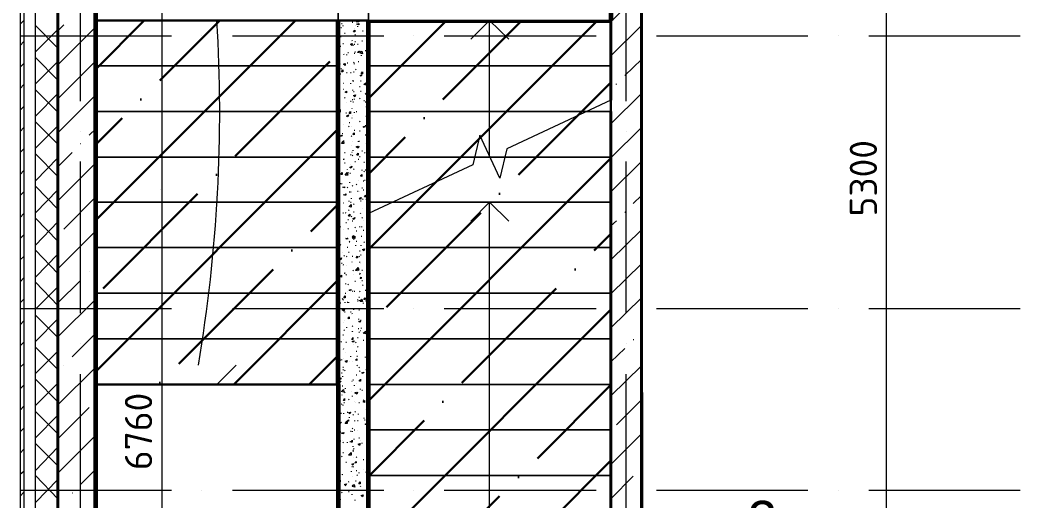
# Model space of a CAD drawing. Header units: millimetres. Extents: x -84737 to 172119, y -43083 to 59399.
# Drawn here: x 6305 to 12924, y 49810 to 52980 of the extents above; entities that cross this region are included whole.
import ezdxf

# ---------------------------------------------------------------- set-up
doc = ezdxf.new("R2010")
doc.units = ezdxf.units.MM
for name, color, linetype, lineweight in [('1) плита мон_дем', 160, 'Continuous', 30), ('11) Плинтус ПЛ-2', 70, 'Continuous', 30), ('17) Краска СТ-3.1 стена', 6, 'Continuous', 60), ('20) Шпакл. баз. фин Стена', 40, 'Continuous', 60), ('3) Плинутс ПЛ-1', 6, 'Continuous', 30)]:
    doc.layers.add(name, color=color, linetype=linetype, lineweight=lineweight)
for name, color, linetype in [('PDF _Аннотации', 7, 'Continuous'), ('PDF _Лестницы', 7, 'Continuous'), ('PDF _Обозначения', 7, 'Continuous'), ('PDF _Оси', 7, 'Continuous'), ('PDF _Перекрытия', 7, 'Continuous'), ('PDF _Размеры-100', 7, 'Continuous'), ('PDF _Стены', 7, 'Continuous'), ('PDF _Текст', 7, 'Continuous')]:
    doc.layers.add(name, color=color, linetype=linetype)
doc.styles.add('PDF GOSTCommon', font='arial.ttf')
doc.styles.add('PDF ISOCPEUR', font='isocpeur.ttf')

msp = doc.modelspace()

# ---------------------------------------------------------------- hatches: boundary and pattern name
at = {"layer": '1) плита мон_дем'}
h = msp.add_hatch(dxfattribs=at)
h.set_pattern_fill('ANSI35', color=256, scale=111)
h.paths.add_polyline_path([(8404.8, 52978.3), (6804.6, 52978.3), (6804.6, 50578.1), (8404.8, 50578.1)])
h = msp.add_hatch(dxfattribs=at)
h.set_pattern_fill('ANSI35', color=256, scale=111)
h.paths.add_polyline_path([(8599.5, 49653.2), (10203.9, 49653.2), (10203.9, 52969.9), (8599.5, 52969.9)])

# ---------------------------------------------------------------- linework, layer by layer
for points in [[(8404.8, 52978.3), (6804.6, 52978.3), (6804.6, 50578.1), (8404.8, 50578.1)], [(8599.5, 49653.2), (10203.9, 49653.2), (10203.9, 52969.9), (8599.5, 52969.9)]]:
    msp.add_lwpolyline(points, close=True, dxfattribs=at)
at = {"layer": '11) Плинтус ПЛ-2'}
msp.add_lwpolyline([(13844.4, 49278.5), (10411.3, 49278.5), (10407.1, 54273.7), (10606, 54273.7), (10606, 54578.5)], dxfattribs=at)
at = {"layer": '17) Краска СТ-3.1 стена'}
for points in [[(6804.6, 52978.3), (6804.6, 54578.5), (10203.9, 54578.5), (10203.9, 52978.3)], [(6804.6, 50578.1), (6804.6, 52978.3)], [(8404.8, 50578.1), (8404.8, 52978.3)], [(8603.7, 49676.5), (8603.7, 52978.3)], [(6804.6, 49295.5), (6804.6, 50578.1)], [(8404.8, 50578.1), (8404.8, 47818.1), (6804.6, 47818.1), (6804.6, 47945.1)]]:
    msp.add_lwpolyline(points, dxfattribs=at)
at = {"layer": '20) Шпакл. баз. фин Стена'}
for points in [[(6804.6, 52978.3), (6804.6, 54578.5), (10203.9, 54578.5), (10203.9, 52978.3)], [(6804.6, 50578.1), (6804.6, 52978.3)], [(8404.8, 50578.1), (8404.8, 52978.3)], [(8603.7, 49676.5), (8603.7, 52978.3)], [(6804.6, 49295.5), (6804.6, 50578.1)], [(8404.8, 50578.1), (8404.8, 47818.1), (6804.6, 47818.1), (6804.6, 47945.1)]]:
    msp.add_lwpolyline(points, dxfattribs=at)
at = {"layer": '3) Плинутс ПЛ-1'}
for points in [[(6804.6, 52978.3), (6804.6, 54578.5), (10203.9, 54578.5), (10203.9, 52978.3)], [(6804.6, 50578.1), (6804.6, 52978.3)], [(8404.8, 50578.1), (8404.8, 52978.3)], [(8603.7, 49676.5), (8603.7, 52978.3)], [(6804.6, 49295.5), (6804.6, 50578.1)], [(8404.8, 50578.1), (8404.8, 47818.1), (6804.6, 47818.1), (6804.6, 47945.1)]]:
    msp.add_lwpolyline(points, dxfattribs=at)
at = {"layer": 'PDF _Аннотации', "lineweight": 9}
for points in [[(9403.8, 52978.3), (9281, 52855.6)], [(9403.8, 52076.7), (9403.8, 52377.2), (9403.8, 52677.8), (9403.8, 52978.3), (9530.8, 52855.6)], [(9403.8, 51780.4), (9281, 51653.4)], [(9403.8, 49676.5), (9403.8, 49977), (9403.8, 50277.6), (9403.8, 50578.1), (9403.8, 50878.7), (9403.8, 51179.2), (9403.8, 51479.8), (9403.8, 51780.4), (9530.8, 51653.4)], [(7604.7, 50578.1), (7731.7, 50705.1)]]:
    msp.add_lwpolyline(points, dxfattribs=at)
msp.add_arc((-2411.8, 52379.3), 10034.4, 350.39538, 3.42226, dxfattribs=at)
at = {"layer": 'PDF _Лестницы', "lineweight": 9}
for points in [[(6804.6, 52978.3), (8404.8, 52978.3)], [(10203.9, 52978.3), (8603.7, 52978.3)], [(6804.6, 52677.8), (8404.8, 52677.8)], [(10203.9, 52677.8), (8603.7, 52677.8)], [(6804.6, 52377.2), (8404.8, 52377.2)], [(10047.3, 52377.2), (8603.7, 52377.2)], [(6804.6, 52076.7), (8404.8, 52076.7)], [(9306.4, 52076.7), (8603.7, 52076.7)], [(9403.8, 52076.7), (9306.4, 52076.7)], [(9505.4, 52076.7), (9403.8, 52076.7)], [(10203.9, 52076.7), (9505.4, 52076.7)], [(6804.6, 51780.4), (8404.8, 51780.4)], [(8760.4, 51780.4), (8603.7, 51780.4)], [(10203.9, 51780.4), (8760.4, 51780.4)], [(6804.6, 51479.8), (8404.8, 51479.8)], [(10203.9, 51479.8), (8603.7, 51479.8)], [(6804.6, 51179.2), (8404.8, 51179.2)], [(10203.9, 51179.2), (8603.7, 51179.2)], [(6804.6, 50878.7), (8404.8, 50878.7)], [(10203.9, 50878.7), (8603.7, 50878.7)], [(10203.9, 50578.1), (8603.7, 50578.1)], [(10203.9, 50277.6), (8603.7, 50277.6)], [(10203.9, 49977), (8603.7, 49977)]]:
    msp.add_lwpolyline(points, close=True, dxfattribs=at)
for points in [[(10203.9, 52377.2), (10047.3, 52377.2), (10203.9, 52377.2), (10203.9, 52453.4), (9518.1, 52131.7), (9471.5, 51937), (9340.3, 52220.6), (9293.7, 52025.9), (8603.7, 51704.2)], [(8404.8, 50578.1), (6804.6, 50578.1)]]:
    msp.add_lwpolyline(points, dxfattribs=at)
at = {"layer": 'PDF _Обозначения', "lineweight": 9}
msp.add_lwpolyline([(7232.2, 51860.8), (7232.2, 51860.8)], dxfattribs=at)
at = {"layer": 'PDF _Оси', "lineweight": 9}
for points in [[(6703, 52445), (6703, 53448.2)], [(10305.5, 52445), (10305.5, 53448.2)], [(6305.1, 52876.7), (7304.2, 52876.7)], [(7503.1, 52876.7), (7503.1, 52876.7)], [(7706.3, 52876.7), (8705.3, 52876.7)], [(8904.3, 52876.7), (8904.3, 52876.7)], [(9103.3, 52876.7), (10106.5, 52876.7)], [(10305.5, 52876.7), (10305.5, 52876.7)], [(10504.4, 52876.7), (11503.5, 52876.7)], [(11706.7, 52876.7), (11706.7, 52876.7)], [(11905.6, 52876.7), (12904.7, 52876.7)], [(6703, 52246), (6703, 52246)], [(10305.5, 52246), (10305.5, 52246)], [(6703, 51048), (6703, 52047)], [(10305.5, 51048), (10305.5, 52047)], [(6305.1, 51077.6), (7304.2, 51077.6)], [(7503.1, 51077.6), (7503.1, 51077.6)], [(7706.3, 51077.6), (8705.3, 51077.6)], [(8904.3, 51077.6), (8904.3, 51077.6)], [(9103.3, 51077.6), (10106.5, 51077.6)], [(10305.5, 51077.6), (10305.5, 51077.6)], [(10504.4, 51077.6), (11503.5, 51077.6)], [(11706.7, 51077.6), (11706.7, 51077.6)], [(11905.6, 51077.6), (12904.7, 51077.6)], [(6703, 50844.8), (6703, 50844.8)], [(10305.5, 50844.8), (10305.5, 50844.8)], [(6703, 49646.8), (6703, 50645.9)], [(10305.5, 49646.8), (10305.5, 50645.9)], [(6305.1, 49879.7), (7304.2, 49879.7)], [(7503.1, 49879.7), (7503.1, 49879.7)], [(7706.3, 49879.7), (8705.3, 49879.7)], [(8904.3, 49879.7), (8904.3, 49879.7)], [(9103.3, 49879.7), (10106.5, 49879.7)], [(10305.5, 49879.7), (10305.5, 49879.7)], [(10504.4, 49879.7), (11503.5, 49879.7)], [(11706.7, 49879.7), (11706.7, 49879.7)], [(11905.6, 49879.7), (12904.7, 49879.7)]]:
    msp.add_lwpolyline(points, dxfattribs=at)
at = {"layer": 'PDF _Перекрытия', "lineweight": 30}
msp.add_lwpolyline([(8404.8, 50578.1), (6804.6, 50578.1)], dxfattribs=at)
at = {"layer": 'PDF _Размеры-100', "lineweight": 9}
for points in [[(7240.7, 54697), (7240.7, 47818.1), (7240.7, 47619.1), (7240.7, 44579.7), (7740.2, 44579.7), (7117.9, 44579.7), (7740.2, 44579.7), (7240.7, 44579.7), (7240.7, 44258)], [(12024.2, 33958.6), (12024.2, 37480.6), (12024.2, 38928.4), (12024.2, 39178.2), (12024.2, 39377.1), (12024.2, 44380.7), (12024.2, 44579.7), (12024.2, 47077.3), (12024.2, 47280.5), (12024.2, 49198.1), (12024.2, 49278.5), (11524.6, 49278.5), (12142.7, 49278.5), (11524.6, 49278.5), (12024.2, 49278.5), (12024.2, 54697)], [(6686.1, 53308.5), (8404.8, 53308.5), (8603.7, 53308.5), (8603.7, 52809), (8603.7, 53427.1), (8603.7, 52809), (8603.7, 53308.5), (10326.6, 53308.5)]]:
    msp.add_lwpolyline(points, dxfattribs=at)
msp.add_lwpolyline([(8404.8, 53308.5), (8404.8, 52809), (8404.8, 53427.1), (8404.8, 52809)], close=True, dxfattribs=at)
at = {"layer": 'PDF _Стены', "lineweight": 18}
for points in [[(6330.5, 55052.6), (10593.3, 55052.6), (10593.3, 55078), (6305.1, 55078), (6305.1, 49295.5), (6406.7, 49295.5), (6406.7, 54976.4), (10606, 54976.4)], [(10606, 54828.2), (10606, 55052.6), (6330.5, 55052.6), (6330.5, 49295.5)]]:
    msp.add_lwpolyline(points, dxfattribs=at)
at = {"layer": 'PDF _Стены', "lineweight": 40}
for points in [[(10407.1, 49397.1), (10407.1, 54828.2), (6554.9, 54828.2), (6554.9, 49295.5), (6804.6, 49295.5), (6804.6, 54578.5), (10203.9, 54578.5), (10203.9, 52453.4)], [(6554.9, 49295.5), (6554.9, 54828.2)], [(10203.9, 52377.2), (10203.9, 49397.1)]]:
    msp.add_lwpolyline(points, dxfattribs=at)
at = {"layer": 'PDF _Стены', "lineweight": 9}
for points in [[(10203.9, 52969.9), (10352, 53118)], [(6305.1, 52952.9), (6330.5, 52978.3)], [(6554.9, 52910.6), (6593, 52948.7)], [(8425.9, 52957.2), (8430.2, 52957.2)], [(8497.9, 52965.6), (8502.1, 52965.6)], [(8540.2, 52978.3), (8540.2, 52969.9), (8523.3, 52969.9), (8531.8, 52978.3)], [(6554.9, 52796.3), (6406.7, 52944.5)], [(6406.7, 52770.9), (6554.9, 52919.1)], [(6554.9, 52686.3), (6804.6, 52936)], [(8404.8, 52906.4), (8404.8, 52906.4)], [(8421.7, 52931.8), (8425.9, 52931.8)], [(8434.4, 52944.5), (8434.4, 52940.2)], [(8447.1, 52893.7), (8451.3, 52893.7)], [(8510.6, 52923.3), (8510.6, 52923.3)], [(8514.8, 52881), (8519.1, 52885.2)], [(8519.1, 52944.5), (8519.1, 52944.5)], [(8531.8, 52940.2), (8531.8, 52936)], [(8565.6, 52910.6), (8569.9, 52910.6)], [(10203.9, 52745.5), (10407.1, 52944.5)], [(6305.1, 52813.3), (6330.5, 52838.6)], [(8421.7, 52868.3), (8421.7, 52872.5)], [(8434.4, 52825.9), (8438.6, 52825.9)], [(8493.7, 52847.1), (8497.9, 52842.9)], [(8502.1, 52817.5), (8506.4, 52813.3)], [(8510.6, 52821.7), (8514.8, 52821.7)], [(8514.8, 52838.6), (8519.1, 52838.6)], [(8531.8, 52821.7), (8536, 52821.7)], [(8561.4, 52842.9), (8565.6, 52842.9)], [(8591, 52842.9), (8595.3, 52838.6)], [(8404.8, 52783.6), (8409, 52787.9), (8409, 52775.2), (8404.8, 52779.4)], [(8417.5, 52809), (8421.7, 52809)], [(8438.6, 52758.2), (8442.9, 52754)], [(8459.8, 52754), (8459.8, 52749.8)], [(8468.3, 52766.7), (8472.5, 52766.7)], [(8510.6, 52762.5), (8514.8, 52762.5)], [(8514.8, 52770.9), (8519.1, 52770.9)], [(8544.5, 52775.2), (8548.7, 52775.2)], [(8582.6, 52779.4), (8586.8, 52779.4)], [(8603.7, 52770.9), (8603.7, 52775.2)], [(6305.1, 52669.3), (6330.5, 52694.7)], [(6554.9, 52584.7), (6406.7, 52732.8)], [(6406.7, 52559.3), (6554.9, 52707.4)], [(6554.9, 52461.9), (6804.6, 52711.7)], [(8413.2, 52686.3), (8417.5, 52690.5)], [(8417.5, 52749.8), (8417.5, 52749.8)], [(8421.7, 52694.7), (8421.7, 52694.7)], [(8464, 52699), (8468.3, 52699)], [(8506.4, 52699), (8510.6, 52703.2)], [(8510.6, 52694.7), (8510.6, 52690.5)], [(8536, 52707.4), (8540.2, 52707.4)], [(8557.2, 52749.8), (8557.2, 52745.5)], [(8603.7, 52745.5), (8603.7, 52741.3), (8595.3, 52745.5), (8603.7, 52749.8)], [(8599.5, 52711.7), (8603.7, 52711.7)], [(10297, 52614.3), (10407.1, 52720.1)], [(8413.2, 52627), (8413.2, 52627)], [(8417.5, 52627), (8421.7, 52627)], [(8421.7, 52660.9), (8425.9, 52656.6)], [(8459.8, 52635.5), (8464, 52635.5)], [(8485.2, 52635.5), (8489.4, 52635.5)], [(8506.4, 52639.7), (8510.6, 52639.7)], [(8519.1, 52656.6), (8523.3, 52652.4)], [(8557.2, 52631.2), (8561.4, 52631.2)], [(8599.5, 52652.4), (8599.5, 52652.4)], [(8603.7, 52652.4), (8603.7, 52652.4)], [(6305.1, 52529.6), (6330.5, 52555)], [(8404.8, 52559.3), (8409, 52559.3), (8404.8, 52550.8)], [(8409, 52563.5), (8413.2, 52567.7)], [(8438.6, 52563.5), (8442.9, 52563.5)], [(8485.2, 52563.5), (8485.2, 52559.3)], [(8502.1, 52584.7), (8502.1, 52580.4)], [(8502.1, 52576.2), (8506.4, 52580.4)], [(8552.9, 52580.4), (8557.2, 52580.4)], [(8582.6, 52559.3), (8582.6, 52555)], [(8595.3, 52588.9), (8599.5, 52593.1)], [(8599.5, 52584.7), (8603.7, 52584.7)], [(10242, 52555), (10242, 52559.3)], [(6554.9, 52373), (6406.7, 52521.2)], [(6406.7, 52347.6), (6554.9, 52495.8)], [(6554.9, 52237.5), (6804.6, 52487.3)], [(8404.8, 52550.8), (8404.8, 52550.8)], [(8409, 52504.2), (8409, 52508.5)], [(8438.6, 52525.4), (8442.9, 52525.4)], [(8502.1, 52516.9), (8502.1, 52521.2)], [(8506.4, 52508.5), (8510.6, 52508.5)], [(8544.5, 52542.3), (8548.7, 52542.3)], [(8552.9, 52512.7), (8557.2, 52512.7)], [(8595.3, 52529.6), (8595.3, 52529.6)], [(10203.9, 52296.8), (10407.1, 52495.8)], [(8404.8, 52445), (8409, 52445)], [(8447.1, 52470.4), (8451.3, 52466.1)], [(8459.8, 52436.5), (8459.8, 52436.5)], [(8485.2, 52445), (8489.4, 52445)], [(8497.9, 52457.7), (8502.1, 52457.7)], [(8502.1, 52440.7), (8506.4, 52440.7)], [(8510.6, 52461.9), (8510.6, 52457.7)], [(8544.5, 52466.1), (8548.7, 52461.9)], [(8574.1, 52449.2), (8578.3, 52449.2)], [(8582.6, 52440.7), (8586.8, 52440.7)], [(8591, 52466.1), (8595.3, 52470.4)], [(6305.1, 52385.7), (6330.5, 52411.1)], [(8404.8, 52385.7), (8404.8, 52385.7)], [(8409, 52364.5), (8413.2, 52364.5)], [(8413.2, 52377.2), (8413.2, 52373)], [(8455.6, 52368.8), (8459.8, 52368.8)], [(8497.9, 52394.2), (8497.9, 52398.4)], [(8510.6, 52373), (8510.6, 52368.8)], [(8523.3, 52377.2), (8527.5, 52377.2)], [(8591, 52406.9), (8591, 52411.1)], [(6554.9, 52161.3), (6406.7, 52309.5)], [(8409, 52296.8), (8413.2, 52296.8)], [(8438.6, 52292.6), (8438.6, 52292.6)], [(8476.7, 52305.3), (8481, 52305.3)], [(8493.7, 52334.9), (8497.9, 52334.9)], [(8502.1, 52351.8), (8502.1, 52351.8)], [(8544.5, 52313.7), (8548.7, 52309.5)], [(8586.8, 52347.6), (8591, 52347.6)], [(8586.8, 52284.1), (8586.8, 52288.3)], [(8591, 52322.2), (8595.3, 52322.2)], [(8603.7, 52343.4), (8595.3, 52343.4), (8603.7, 52351.8)], [(6305.1, 52246), (6330.5, 52271.4)], [(6406.7, 52135.9), (6554.9, 52284.1)], [(6762.3, 52220.6), (6804.6, 52262.9)], [(8413.2, 52258.7), (8417.5, 52258.7)], [(8430.2, 52233.3), (8434.4, 52233.3)], [(8472.5, 52279.9), (8476.7, 52275.6)], [(8493.7, 52275.6), (8493.7, 52275.6)], [(8506.4, 52229.1), (8510.6, 52229.1)], [(8510.6, 52254.5), (8514.8, 52254.5)], [(8544.5, 52250.2), (8548.7, 52250.2)], [(8569.9, 52275.6), (8574.1, 52271.4)], [(8582.6, 52224.8), (8586.8, 52224.8)], [(8591, 52254.5), (8595.3, 52254.5)], [(10203.9, 52072.4), (10407.1, 52271.4)], [(6703, 52165.6), (6707.3, 52165.6)], [(8438.6, 52186.7), (8438.6, 52182.5)], [(8489.4, 52212.1), (8493.7, 52216.4)], [(8497.9, 52178.3), (8497.9, 52178.3)], [(8536, 52182.5), (8536, 52178.3)], [(8540.2, 52182.5), (8544.5, 52182.5)], [(8582.6, 52165.6), (8582.6, 52165.6)], [(6305.1, 52106.3), (6330.5, 52131.7)], [(6554.9, 51949.7), (6406.7, 52097.8)], [(6554.9, 52013.2), (6648, 52106.3)], [(8404.8, 52102.1), (8404.8, 52106.3)], [(8404.8, 52102.1), (8404.8, 52102.1)], [(8447.1, 52106.3), (8451.3, 52106.3)], [(8485.2, 52089.4), (8489.4, 52093.6)], [(8489.4, 52152.9), (8489.4, 52152.9)], [(8493.7, 52110.5), (8497.9, 52110.5)], [(8497.9, 52089.4), (8502.1, 52085.1)], [(8502.1, 52123.2), (8502.1, 52119)], [(8540.2, 52148.6), (8536, 52135.9), (8523.3, 52144.4), (8536, 52148.6)], [(8561.4, 52119), (8565.6, 52119)], [(8578.3, 52102.1), (8582.6, 52106.3)], [(6406.7, 51920), (6554.9, 52072.4)], [(6554.9, 51788.8), (6804.6, 52038.6)], [(8438.6, 52068.2), (8442.9, 52064)], [(8438.6, 52064), (8438.6, 52059.7)], [(8447.1, 52038.6), (8451.3, 52038.6)], [(8485.2, 52030.1), (8485.2, 52030.1)], [(8514.8, 52047), (8519.1, 52047)], [(8536, 52064), (8540.2, 52064)], [(8544.5, 52080.9), (8548.7, 52080.9)], [(8574.1, 52042.8), (8578.3, 52042.8)], [(8595.3, 52085.1), (8599.5, 52080.9)], [(10203.9, 51848.1), (10407.1, 52047)], [(6305.1, 51962.4), (6330.5, 51987.8)], [(8464, 51996.2), (8464, 51992)], [(8468.3, 51975.1), (8472.5, 51975.1)], [(8481, 51970.8), (8485.2, 51970.8)], [(8506.4, 52000.5), (8510.6, 51996.2)], [(8561.4, 51992), (8561.4, 51987.8)], [(8574.1, 51979.3), (8578.3, 51983.5)], [(8582.6, 51992), (8586.8, 51992)], [(8417.5, 51903.1), (8421.7, 51903.1)], [(8425.9, 51903.1), (8430.2, 51898.9)], [(8481, 51907.3), (8481, 51911.6)], [(8497.9, 51890.4), (8502.1, 51886.2)], [(8523.3, 51898.9), (8527.5, 51894.6)], [(8536, 51920), (8536, 51920)], [(8569.9, 51920), (8574.1, 51920)], [(8578.3, 51924.3), (8582.6, 51924.3)], [(6305.1, 51822.7), (6330.5, 51848.1)], [(6554.9, 51733.8), (6406.7, 51886.2)], [(6406.7, 51708.4), (6554.9, 51860.8)], [(8438.6, 51831.2), (8438.6, 51826.9)], [(8464, 51877.7), (8468.3, 51873.5)], [(8476.7, 51848.1), (8481, 51848.1)], [(8485.2, 51848.1), (8489.4, 51848.1)], [(8531.8, 51852.3), (8536, 51852.3)], [(8544.5, 51848.1), (8544.5, 51848.1)], [(8561.4, 51873.5), (8565.6, 51873.5)], [(8569.9, 51860.8), (8574.1, 51860.8)], [(8599.5, 51860.8), (8603.7, 51860.8)], [(6593, 51602.6), (6804.6, 51814.2)], [(8438.6, 51776.1), (8442.9, 51776.1)], [(8476.7, 51784.6), (8476.7, 51788.8)], [(8485.2, 51780.4), (8489.4, 51780.4)], [(8489.4, 51805.8), (8489.4, 51801.5)], [(8506.4, 51767.7), (8510.6, 51763.4)], [(8552.9, 51788.8), (8557.2, 51788.8)], [(8565.6, 51797.3), (8569.9, 51801.5)], [(8586.8, 51801.5), (8591, 51797.3)], [(10352, 51771.9), (10407.1, 51822.7)], [(6305.1, 51678.8), (6330.5, 51704.2)], [(8434.4, 51708.4), (8438.6, 51708.4)], [(8451.3, 51712.6), (8455.6, 51708.4)], [(8472.5, 51725.3), (8476.7, 51729.6)], [(8506.4, 51716.9), (8510.6, 51716.9)], [(8548.7, 51708.4), (8552.9, 51704.2)], [(8565.6, 51738), (8565.6, 51738)], [(10297, 51712.6), (10301.2, 51716.9)], [(6554.9, 51522.1), (6406.7, 51674.5)], [(6406.7, 51496.7), (6554.9, 51649.1)], [(8455.6, 51644.9), (8459.8, 51644.9)], [(8468.3, 51666.1), (8472.5, 51666.1)], [(8489.4, 51687.2), (8493.7, 51683)], [(8497.9, 51657.6), (8502.1, 51657.6)], [(8561.4, 51674.5), (8565.6, 51678.8)], [(8574.1, 51661.8), (8574.1, 51661.8)], [(8591, 51683), (8591, 51683)], [(8603.7, 51678.8), (8603.7, 51678.8)], [(8603.7, 51678.8), (8603.7, 51678.8)], [(10203.9, 51623.7), (10242, 51657.6)], [(6305.1, 51539.1), (6330.5, 51564.5)], [(6554.9, 51340.1), (6804.6, 51589.9)], [(8409, 51572.9), (8413.2, 51572.9)], [(8417.5, 51619.5), (8417.5, 51615.3)], [(8438.6, 51598.3), (8438.6, 51598.3)], [(8468.3, 51602.6), (8472.5, 51606.8)], [(8514.8, 51615.3), (8519.1, 51611)], [(8523.3, 51589.9), (8527.5, 51589.9)], [(8544.5, 51619.5), (8544.5, 51615.3)], [(8561.4, 51615.3), (8561.4, 51619.5)], [(8569.9, 51594.1), (8574.1, 51594.1)], [(10203.9, 51399.4), (10407.1, 51598.3)], [(8417.5, 51501), (8421.7, 51496.7)], [(8464, 51543.3), (8468.3, 51543.3)], [(8476.7, 51517.9), (8481, 51517.9), (8476.7, 51522.1)], [(8506.4, 51534.8), (8510.6, 51534.8)], [(8519.1, 51496.7), (8519.1, 51492.5)], [(8523.3, 51522.1), (8527.5, 51522.1)], [(8557.2, 51556), (8561.4, 51556)], [(8557.2, 51492.5), (8557.2, 51496.7)], [(8574.1, 51517.9), (8578.3, 51513.7)], [(8591, 51530.6), (8595.3, 51530.6)], [(6554.9, 51310.5), (6406.7, 51462.9)], [(6406.7, 51285.1), (6554.9, 51437.5)], [(8430.2, 51445.9), (8430.2, 51445.9)], [(8442.9, 51429), (8447.1, 51424.8)], [(8464, 51484), (8468.3, 51484)], [(8472.5, 51450.2), (8476.7, 51450.2)], [(8544.5, 51458.6), (8548.7, 51458.6)], [(8552.9, 51433.2), (8557.2, 51433.2)], [(6305.1, 51399.4), (6330.5, 51420.5)], [(8425.9, 51378.2), (8430.2, 51378.2)], [(8434.4, 51369.7), (8438.6, 51365.5)], [(8459.8, 51420.5), (8464, 51424.8)], [(8459.8, 51361.3), (8459.8, 51361.3)], [(8493.7, 51386.7), (8497.9, 51386.7)], [(8497.9, 51424.8), (8502.1, 51424.8)], [(8540.2, 51424.8), (8544.5, 51420.5)], [(8544.5, 51386.7), (8544.5, 51382.4)], [(8552.9, 51374), (8552.9, 51374)], [(10203.9, 51175), (10407.1, 51374)], [(6762.3, 51323.2), (6762.3, 51323.2)], [(8404.8, 51335.9), (8409, 51331.6)], [(8447.1, 51314.7), (8451.3, 51314.7)], [(8447.1, 51310.5), (8447.1, 51306.2)], [(8455.6, 51297.8), (8459.8, 51302)], [(8502.1, 51331.6), (8506.4, 51327.4)], [(8506.4, 51302), (8506.4, 51302)], [(8536, 51340.1), (8531.8, 51327.4), (8519.1, 51331.6), (8531.8, 51340.1)], [(8544.5, 51306.2), (8544.5, 51302)], [(8548.7, 51310.5), (8552.9, 51314.7)], [(8561.4, 51331.6), (8565.6, 51331.6)], [(8603.7, 51327.4), (8603.7, 51323.2)], [(6305.1, 51255.4), (6330.5, 51280.8)], [(6554.9, 51098.8), (6406.7, 51251.2)], [(6554.9, 51115.7), (6703, 51263.9)], [(8455.6, 51238.5), (8455.6, 51242.7)], [(8468.3, 51238.5), (8472.5, 51234.3)], [(8514.8, 51259.7), (8519.1, 51259.7)], [(8548.7, 51251.2), (8548.7, 51251.2)], [(8561.4, 51263.9), (8565.6, 51263.9)], [(8565.6, 51234.3), (8569.9, 51230)], [(6406.7, 51073.4), (6554.9, 51221.6)], [(8451.3, 51179.2), (8455.6, 51179.2)], [(8468.3, 51187.7), (8468.3, 51187.7)], [(8497.9, 51196.2), (8502.1, 51191.9)], [(8510.6, 51191.9), (8514.8, 51191.9)], [(8544.5, 51187.7), (8548.7, 51191.9)], [(8582.6, 51200.4), (8586.8, 51200.4)], [(6305.1, 51115.7), (6330.5, 51141.1)], [(6554.9, 50891.4), (6804.6, 51141.1)], [(8417.5, 51115.7), (8421.7, 51115.7)], [(8430.2, 51145.4), (8434.4, 51141.1)], [(8434.4, 51136.9), (8438.6, 51132.7)], [(8451.3, 51115.7), (8451.3, 51120)], [(8464, 51120), (8468.3, 51120)], [(8472.5, 51120), (8472.5, 51115.7)], [(8531.8, 51141.1), (8531.8, 51136.9)], [(8531.8, 51128.4), (8536, 51128.4)], [(8540.2, 51153.8), (8544.5, 51153.8)], [(8544.5, 51128.4), (8544.5, 51132.7)], [(8569.9, 51115.7), (8569.9, 51111.5)], [(10203.9, 50950.6), (10407.1, 51149.6)], [(6554.9, 50887.1), (6406.7, 51035.3)], [(8417.5, 51048), (8417.5, 51048)], [(8447.1, 51073.4), (8442.9, 51060.7), (8430.2, 51069.2), (8442.9, 51073.4)], [(8447.1, 51056.5), (8451.3, 51056.5)], [(8485.2, 51056.5), (8489.4, 51056.5)], [(8493.7, 51048), (8497.9, 51043.8)], [(8506.4, 51073.4), (8506.4, 51069.2)], [(8540.2, 51069.2), (8544.5, 51069.2)], [(8591, 51043.8), (8595.3, 51039.5)], [(8599.5, 51073.4), (8603.7, 51073.4)], [(6305.1, 50971.8), (6330.5, 50997.2)], [(6406.7, 50861.8), (6554.9, 51009.9)], [(8438.6, 50984.5), (8438.6, 50984.5)], [(8447.1, 50997.2), (8447.1, 50997.2)], [(8497.9, 50963.3), (8502.1, 50959.1)], [(8540.2, 51005.7), (8540.2, 51009.9)], [(8552.9, 51001.4), (8557.2, 51001.4)], [(8603.7, 51001.4), (8599.5, 51001.4), (8603.7, 51009.9)], [(8599.5, 51005.7), (8603.7, 51005.7)], [(8603.7, 50980.3), (8603.7, 50980.3)], [(6648, 50760.2), (6804.6, 50916.8)], [(8434.4, 50904.1), (8438.6, 50904.1)], [(8442.9, 50933.7), (8447.1, 50937.9)], [(8459.8, 50954.9), (8459.8, 50950.6)], [(8497.9, 50929.5), (8497.9, 50925.2)], [(8506.4, 50929.5), (8506.4, 50929.5)], [(8536, 50946.4), (8540.2, 50946.4)], [(8540.2, 50925.2), (8544.5, 50921)], [(8548.7, 50933.7), (8552.9, 50933.7)], [(8557.2, 50950.6), (8557.2, 50946.4)], [(8595.3, 50925.2), (8595.3, 50921)], [(6305.1, 50832.1), (6330.5, 50857.5)], [(8421.7, 50861.8), (8425.9, 50857.5)], [(8442.9, 50874.5), (8442.9, 50874.5)], [(8455.6, 50857.5), (8459.8, 50857.5)], [(8502.1, 50861.8), (8506.4, 50861.8)], [(8506.4, 50840.6), (8506.4, 50840.6)], [(8519.1, 50857.5), (8523.3, 50853.3)], [(8531.8, 50887.1), (8536, 50887.1)], [(8569.9, 50870.2), (8574.1, 50870.2)], [(10352, 50874.5), (10356.3, 50874.5)], [(6554.9, 50675.5), (6406.7, 50823.7)], [(6406.7, 50650.1), (6554.9, 50798.3)], [(8409, 50781.3), (8413.2, 50785.6)], [(8438.6, 50811), (8442.9, 50815.2)], [(8455.6, 50789.8), (8455.6, 50789.8)], [(8523.3, 50798.3), (8527.5, 50798.3)], [(8531.8, 50823.7), (8536, 50827.9)], [(10203.9, 50726.3), (10297, 50815.2)], [(6305.1, 50692.4), (6330.5, 50713.6)], [(6593, 50705.1), (6593, 50705.1)], [(8404.8, 50743.2), (8413.2, 50751.7), (8417.5, 50734.8), (8404.8, 50739)], [(8404.8, 50717.8), (8409, 50717.8)], [(8425.9, 50743.2), (8425.9, 50739)], [(8438.6, 50751.7), (8438.6, 50751.7)], [(8476.7, 50726.3), (8476.7, 50726.3)], [(8485.2, 50764.4), (8485.2, 50760.2)], [(8497.9, 50730.5), (8497.9, 50730.5)], [(8523.3, 50739), (8523.3, 50734.8)], [(8527.5, 50764.4), (8531.8, 50764.4)], [(8527.5, 50700.9), (8531.8, 50705.1)], [(8582.6, 50760.2), (8582.6, 50755.9)], [(8591, 50743.2), (8595.3, 50743.2)], [(8603.7, 50705.1), (8595.3, 50709.4), (8603.7, 50717.8)], [(8603.7, 50751.7), (8603.7, 50747.5)], [(10203.9, 50501.9), (10407.1, 50700.9)], [(6554.9, 50442.7), (6804.6, 50692.4)], [(8425.9, 50654.3), (8430.2, 50654.3)], [(8434.4, 50692.4), (8438.6, 50692.4)], [(8434.4, 50675.5), (8438.6, 50671.3)], [(8434.4, 50628.9), (8434.4, 50633.2)], [(8447.1, 50671.3), (8451.3, 50667)], [(8523.3, 50641.6), (8527.5, 50641.6)], [(8540.2, 50692.4), (8544.5, 50688.2)], [(8544.5, 50671.3), (8544.5, 50671.3)], [(8544.5, 50667), (8548.7, 50662.8)], [(8586.8, 50675.5), (8591, 50675.5)], [(6305.1, 50548.5), (6330.5, 50573.9)], [(6554.9, 50463.8), (6406.7, 50612)], [(6406.7, 50438.4), (6554.9, 50586.6)], [(8413.2, 50578.1), (8413.2, 50573.9)], [(8430.2, 50569.7), (8434.4, 50569.7)], [(8493.7, 50599.3), (8497.9, 50599.3)], [(8502.1, 50607.8), (8506.4, 50607.8)], [(8510.6, 50573.9), (8510.6, 50569.7)], [(8523.3, 50582.4), (8523.3, 50582.4)], [(8540.2, 50603.5), (8544.5, 50603.5)], [(8430.2, 50506.2), (8430.2, 50510.4)], [(8447.1, 50523.1), (8451.3, 50527.3)], [(8451.3, 50552.7), (8451.3, 50548.5)], [(8493.7, 50531.6), (8493.7, 50531.6)], [(8497.9, 50501.9), (8497.9, 50497.7)], [(8531.8, 50527.3), (8527.5, 50514.6), (8514.8, 50523.1), (8527.5, 50527.3)], [(8519.1, 50518.9), (8523.3, 50523.1)], [(8548.7, 50548.5), (8548.7, 50544.3)], [(8561.4, 50540), (8565.6, 50540)], [(8603.7, 50518.9), (8603.7, 50518.9)], [(6305.1, 50408.8), (6330.5, 50434.2)], [(8425.9, 50446.9), (8430.2, 50451.1)], [(8434.4, 50442.7), (8434.4, 50438.4)], [(8442.9, 50459.6), (8447.1, 50459.6)], [(8472.5, 50480.8), (8476.7, 50476.5)], [(8514.8, 50468.1), (8514.8, 50468.1)], [(8519.1, 50459.6), (8519.1, 50459.6)], [(8540.2, 50459.6), (8544.5, 50459.6)], [(8569.9, 50476.5), (8574.1, 50472.3)], [(10242, 50311.4), (10407.1, 50476.5)], [(6554.9, 50252.2), (6406.7, 50400.3)], [(6406.7, 50226.8), (6554.9, 50374.9)], [(6554.9, 50218.3), (6762.3, 50425.7)], [(8421.7, 50387.6), (8425.9, 50387.6)], [(8438.6, 50387.6), (8438.6, 50383.4)], [(8464, 50396.1), (8468.3, 50396.1)], [(8502.1, 50379.2), (8506.4, 50374.9)], [(8514.8, 50396.1), (8519.1, 50400.3)], [(8536, 50383.4), (8536, 50379.2)], [(8582.6, 50413), (8582.6, 50413)], [(8417.5, 50324.1), (8421.7, 50324.1), (8425.9, 50328.4)], [(8476.7, 50362.2), (8476.7, 50358)], [(8514.8, 50336.8), (8514.8, 50341.1)], [(8531.8, 50341.1), (8536, 50341.1)], [(8574.1, 50358), (8574.1, 50353.8)], [(8578.3, 50345.3), (8582.6, 50345.3)], [(6305.1, 50264.9), (6330.5, 50290.3)], [(6554.9, 49993.9), (6804.6, 50243.7)], [(8417.5, 50264.9), (8421.7, 50264.9)], [(8442.9, 50260.6), (8438.6, 50252.2), (8425.9, 50256.4), (8438.6, 50260.6)], [(8485.2, 50269.1), (8489.4, 50269.1)], [(8497.9, 50290.3), (8502.1, 50286)], [(8497.9, 50269.1), (8497.9, 50264.9)], [(8510.6, 50277.6), (8514.8, 50277.6)], [(8531.8, 50273.3), (8531.8, 50273.3)], [(8595.3, 50286), (8599.5, 50281.8), (8603.7, 50281.8)], [(8603.7, 50286), (8603.7, 50286)], [(10203.9, 50049), (10407.1, 50252.2)], [(6554.9, 50040.5), (6406.7, 50188.7)], [(8404.8, 50176), (8404.8, 50171.7)], [(8417.5, 50205.6), (8421.7, 50205.6)], [(8434.4, 50209.8), (8434.4, 50209.8)], [(8434.4, 50192.9), (8438.6, 50197.1)], [(8464, 50197.1), (8464, 50192.9)], [(8481, 50201.4), (8485.2, 50201.4)], [(8502.1, 50171.7), (8502.1, 50167.5)], [(8510.6, 50214.1), (8510.6, 50218.3)], [(8540.2, 50226.8), (8544.5, 50226.8)], [(8552.9, 50209.8), (8552.9, 50209.8)], [(8561.4, 50192.9), (8561.4, 50188.7)], [(8603.7, 50231), (8603.7, 50231)], [(8603.7, 50167.5), (8603.7, 50171.7)], [(6305.1, 50125.2), (6330.5, 50150.6)], [(6406.7, 50010.9), (6554.9, 50163.3)], [(8413.2, 50142.1), (8417.5, 50146.3)], [(8425.9, 50104), (8430.2, 50099.8)], [(8434.4, 50129.4), (8438.6, 50129.4)], [(8502.1, 50146.3), (8506.4, 50142.1)], [(8502.1, 50137.9), (8506.4, 50137.9)], [(8506.4, 50154.8), (8510.6, 50154.8)], [(8599.5, 50167.5), (8603.7, 50163.3)], [(8599.5, 50108.2), (8603.7, 50108.2)], [(8413.2, 50082.8), (8413.2, 50082.8)], [(8455.6, 50065.9), (8459.8, 50065.9)], [(8506.4, 50095.5), (8506.4, 50095.5)], [(8523.3, 50099.8), (8527.5, 50095.5)], [(8569.9, 50082.8), (8574.1, 50082.8)], [(8599.5, 50044.7), (8599.5, 50049)], [(8603.7, 50057.4), (8603.7, 50053.2)], [(6305.1, 49985.5), (6330.5, 50006.6)], [(6554.9, 49824.6), (6406.7, 49977)], [(6703, 49917.7), (6804.6, 50019.3)], [(8409, 50019.3), (8413.2, 50023.6)], [(8409, 49993.9), (8409, 49993.9)], [(8430.2, 49985.5), (8430.2, 49981.2)], [(8434.4, 49977), (8434.4, 49977)], [(8489.4, 50006.6), (8489.4, 50002.4)], [(8493.7, 50036.3), (8497.9, 50036.3)], [(8502.1, 50032), (8506.4, 50036.3)], [(8502.1, 49972.8), (8502.1, 49972.8)], [(8523.3, 50010.9), (8527.5, 50010.9)], [(8527.5, 49981.2), (8531.8, 49977)], [(8540.2, 49998.2), (8540.2, 49993.9)], [(8569.9, 50015.1), (8569.9, 50015.1)], [(8586.8, 50002.4), (8586.8, 49998.2)], [(8595.3, 49985.5), (8599.5, 49989.7)], [(8603.7, 49977), (8603.7, 49977)], [(8603.7, 49977), (8603.7, 49977)], [(10203.9, 49824.6), (10352, 49972.8)], [(6406.7, 49799.2), (6554.9, 49951.6)], [(8409, 49960.1), (8409, 49964.3)], [(8451.3, 49913.5), (8455.6, 49909.3)], [(8472.5, 49934.7), (8476.7, 49938.9)], [(8497.9, 49909.3), (8502.1, 49913.5), (8506.4, 49913.5)], [(8519.1, 49943.1), (8523.3, 49943.1)], [(8548.7, 49909.3), (8552.9, 49905.1)], [(8591, 49951.6), (8591, 49951.6)], [(8595.3, 49926.2), (8595.3, 49926.2)], [(6305.1, 49841.6), (6330.5, 49867)], [(6648, 49862.7), (6652.2, 49862.7)], [(8404.8, 49900.8), (8409, 49900.8)], [(8404.8, 49841.6), (8404.8, 49841.6)], [(8425.9, 49862.7), (8430.2, 49867)], [(8472.5, 49871.2), (8476.7, 49871.2)], [(8497.9, 49850), (8497.9, 49854.3)], [(8540.2, 49879.7), (8544.5, 49879.7)], [(8591, 49862.7), (8595.3, 49867)], [(8417.5, 49820.4), (8417.5, 49816.2)], [(8514.8, 49816.2), (8514.8, 49811.9)], [(8603.7, 49824.6), (8603.7, 49820.4)]]:
    msp.add_lwpolyline(points, dxfattribs=at)
at = {"layer": 'PDF _Стены', "lineweight": 30}
msp.add_lwpolyline([(7126.4, 47619.1), (8603.7, 47619.1), (8603.7, 52978.3), (8404.8, 52978.3), (8404.8, 47818.1), (7126.4, 47818.1)], dxfattribs=at)
at = {"layer": 'PDF _Стены', "lineweight": 9}
for points in [[(8540.2, 52957.2), (8540.2, 52948.7), (8527.5, 52952.9)], [(8514.8, 52914.8), (8514.8, 52902.1), (8506.4, 52902.1)], [(8497.9, 52825.9), (8493.7, 52813.3), (8485.2, 52821.7)], [(8540.2, 52775.2), (8540.2, 52766.7), (8531.8, 52766.7)], [(8565.6, 52758.2), (8548.7, 52762.5), (8561.4, 52775.2)], [(8451.3, 52694.7), (8451.3, 52682), (8438.6, 52690.5)], [(8434.4, 52652.4), (8434.4, 52639.7), (8425.9, 52639.7)], [(8561.4, 52618.5), (8557.2, 52610.1), (8548.7, 52614.3)], [(8565.6, 52639.7), (8565.6, 52627), (8557.2, 52627)], [(8591, 52550.8), (8574.1, 52555), (8586.8, 52567.7)], [(8459.8, 52512.7), (8459.8, 52500), (8451.3, 52504.2)], [(8519.1, 52487.3), (8514.8, 52474.6), (8506.4, 52483.1)], [(8591, 52500), (8591, 52491.5), (8582.6, 52491.5)], [(8417.5, 52373), (8404.8, 52377.2), (8417.5, 52389.9)], [(8472.5, 52356.1), (8468.3, 52343.4), (8459.8, 52347.6)], [(8485.2, 52377.2), (8485.2, 52364.5), (8476.7, 52364.5)], [(8510.6, 52237.5), (8510.6, 52224.8), (8502.1, 52229.1)], [(8582.6, 52279.9), (8578.3, 52271.4), (8569.9, 52275.6)], [(8430.2, 52220.6), (8425.9, 52212.1), (8417.5, 52216.4)], [(8442.9, 52165.6), (8425.9, 52165.6), (8438.6, 52182.5)], [(8536, 52102.1), (8536, 52089.4), (8527.5, 52089.4)], [(8430.2, 51975.1), (8430.2, 51962.4), (8421.7, 51962.4)], [(8468.3, 51958.1), (8451.3, 51958.1), (8464, 51975.1)], [(8493.7, 52017.4), (8489.4, 52004.7), (8481, 52008.9)], [(8561.4, 51962.4), (8561.4, 51949.7), (8552.9, 51953.9)], [(8603.7, 51941.2), (8599.5, 51932.7), (8591, 51937)], [(8447.1, 51881.9), (8447.1, 51873.5), (8434.4, 51877.7)], [(8455.6, 51835.4), (8455.6, 51826.9), (8447.1, 51826.9)], [(8586.8, 51826.9), (8586.8, 51814.2), (8578.3, 51814.2)], [(8489.4, 51746.5), (8476.7, 51750.7), (8489.4, 51763.4)], [(8557.2, 51810), (8552.9, 51797.3), (8544.5, 51805.8)], [(8481, 51699.9), (8481, 51687.2), (8472.5, 51687.2)], [(8514.8, 51678.8), (8510.6, 51666.1), (8502.1, 51670.3)], [(8506.4, 51560.2), (8506.4, 51551.8), (8497.9, 51551.8)], [(8468.3, 51543.3), (8464, 51534.8), (8455.6, 51539.1)], [(8514.8, 51539.1), (8497.9, 51543.3), (8514.8, 51556)], [(8578.3, 51471.3), (8574.1, 51458.6), (8565.6, 51467.1)], [(8425.9, 51412.1), (8421.7, 51399.4), (8413.2, 51407.8)], [(8531.8, 51424.8), (8531.8, 51412.1), (8523.3, 51412.1)], [(8425.9, 51297.8), (8425.9, 51285.1), (8417.5, 51289.3)], [(8540.2, 51331.6), (8523.3, 51331.6), (8536, 51348.6)], [(8557.2, 51285.1), (8557.2, 51276.6), (8548.7, 51276.6)], [(8451.3, 51162.3), (8451.3, 51149.6), (8442.9, 51149.6)], [(8489.4, 51204.6), (8485.2, 51196.2), (8476.7, 51200.4)], [(8565.6, 51124.2), (8548.7, 51124.2), (8561.4, 51141.1)], [(8582.6, 51149.6), (8582.6, 51136.9), (8574.1, 51136.9)], [(8599.5, 51132.7), (8595.3, 51120), (8586.8, 51128.4)], [(8476.7, 51022.6), (8476.7, 51009.9), (8468.3, 51014.1)], [(8552.9, 50997.2), (8548.7, 50988.7), (8540.2, 50993)], [(8586.8, 50912.5), (8569.9, 50916.8), (8586.8, 50929.5)], [(8502.1, 50887.1), (8502.1, 50874.5), (8493.7, 50874.5)], [(8510.6, 50866), (8506.4, 50857.5), (8497.9, 50861.8)], [(8464, 50734.8), (8459.8, 50722.1), (8451.3, 50730.5)], [(8527.5, 50747.5), (8527.5, 50734.8), (8519.1, 50739)], [(8574.1, 50658.6), (8569.9, 50650.1), (8561.4, 50654.3)], [(8421.7, 50599.3), (8417.5, 50590.8), (8409, 50595.1)], [(8421.7, 50620.5), (8421.7, 50612), (8413.2, 50612)], [(8552.9, 50612), (8552.9, 50599.3), (8544.5, 50599.3)], [(8442.9, 50527.3), (8425.9, 50531.6), (8438.6, 50544.3)], [(8447.1, 50485), (8447.1, 50472.3), (8438.6, 50472.3)], [(8578.3, 50472.3), (8578.3, 50459.6), (8569.9, 50463.8)], [(8485.2, 50396.1), (8481, 50383.4), (8472.5, 50391.9)], [(8464, 50319.9), (8451.3, 50319.9), (8464, 50336.8)], [(8472.5, 50345.3), (8472.5, 50336.8), (8464, 50336.8)], [(8595.3, 50319.9), (8591, 50311.4), (8582.6, 50315.7)], [(8603.7, 50336.8), (8603.7, 50324.1), (8595.3, 50324.1)], [(8497.9, 50209.8), (8497.9, 50197.1), (8489.4, 50197.1)], [(8548.7, 50188.7), (8544.5, 50176), (8536, 50184.4)], [(8489.4, 50112.5), (8472.5, 50112.5), (8489.4, 50129.4)], [(8506.4, 50057.4), (8502.1, 50044.7), (8493.7, 50053.2)], [(8523.3, 50070.1), (8523.3, 50061.7), (8514.8, 50061.7)], [(8417.5, 49947.4), (8417.5, 49934.7), (8409, 49934.7)], [(8459.8, 49922), (8455.6, 49913.5), (8447.1, 49917.7)], [(8514.8, 49900.8), (8497.9, 49905.1), (8510.6, 49917.7)], [(8548.7, 49934.7), (8548.7, 49922), (8540.2, 49922)], [(8569.9, 49850), (8565.6, 49837.3), (8557.2, 49845.8)]]:
    msp.add_lwpolyline(points, close=True, dxfattribs=at)

# ---------------------------------------------------------------- texts
at = {"layer": 'PDF _Текст', "char_height": 180, "attachment_point": 4, "rotation": 90, "style": 'PDF ISOCPEUR'}
for s, insert in [('5300', (11870.6, 51685.1)), ('6760', (7086.9, 50012.9))]:
    msp.add_mtext(s, dxfattribs=dict(at, insert=insert))
at = {"layer": 'PDF _Текст', "insert": (11106, 49684.6), "char_height": 251.6, "attachment_point": 4, "style": 'PDF GOSTCommon'}
msp.add_mtext('2', dxfattribs=at)

doc.saveas('drawing.dxf')
